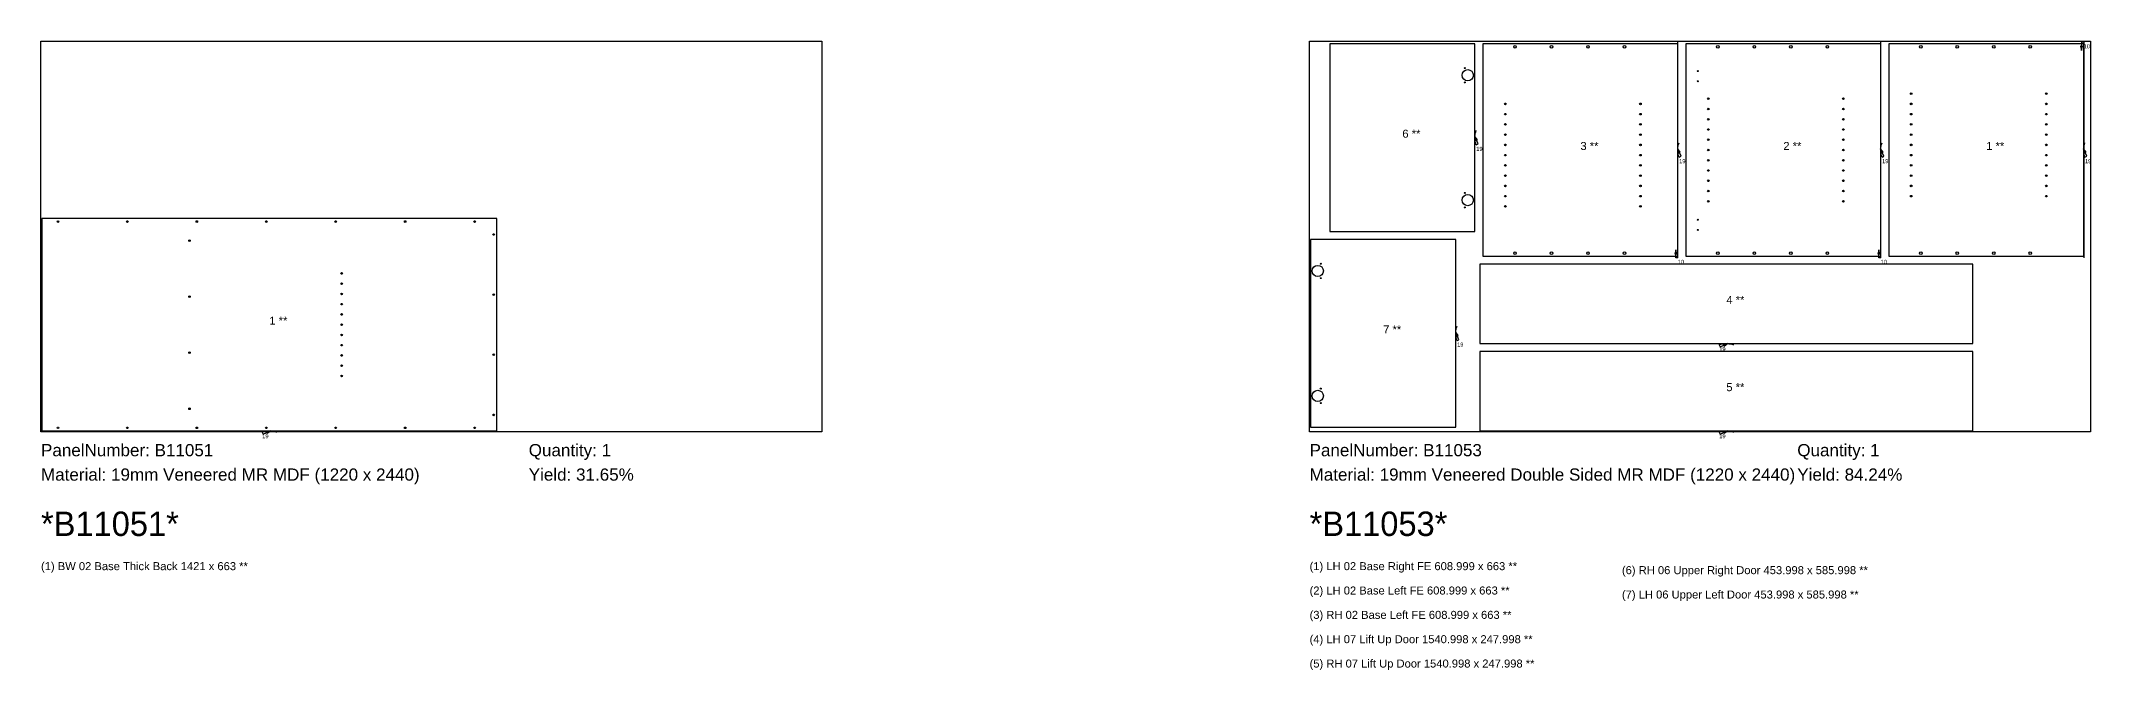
# Model space of a CAD drawing. Header units: inches. Extents: x -5 to 121280, y -1351 to 1225.
# Drawn here: x 99020 to 105426, y -743 to 1220 of the extents above; entities that cross this region are included whole.
import ezdxf

# ---------------------------------------------------------------- set-up
doc = ezdxf.new("R2010")
doc.units = ezdxf.units.IN
doc.header["$MEASUREMENT"] = 0
for name, color, linetype in [('BORDER_Z19P0RT1015', 7, 'Continuous'), ('NESTBORDER_Z19P0', 7, 'Continuous'), ('NESTTEXT', 1, 'Continuous'), ('PLINEDIRECTION', 6, 'Continuous'), ('ROUTE_Z10P0LT1016', 7, 'Continuous'), ('ROUTE_Z10P0RT1016', 7, 'Continuous'), ('VBORE_Z11P0', 3, 'Continuous'), ('VBORE_Z12P0', 3, 'Continuous'), ('VBORE_Z19P0', 3, 'Continuous'), ('VBORE_Z2P0', 3, 'Continuous')]:
    doc.layers.add(name, color=color, linetype=linetype)
doc.styles.add('BARCODE', font='3of9.TTF', dxfattribs={"height": 3})
doc.styles.get("Standard").update_dxf_attribs({"font": 'arial.ttf'})

msp = doc.modelspace()

# ---------------------------------------------------------------- linework, layer by layer
at = {"layer": 'BORDER_Z19P0RT1015', "color": 2}
for points in [[(103504.9, 896.1, -0.103855), (103500.9, 915.1), (103500.9, 1211.3), (103046.9, 1211.3), (103046.9, 625.3), (103500.9, 625.3), (103500.9, 921.5, -0.103855), (103504.9, 940.5)], [(104138.9, 857.6, -0.103855), (104134.9, 876.6), (104134.9, 1211.3), (103525.9, 1211.3), (103525.9, 548.3), (104134.9, 548.3), (104134.9, 883, -0.103855), (104138.9, 902)], [(104772.9, 857.6, -0.103855), (104768.9, 876.6), (104768.9, 1211.3), (104159.9, 1211.3), (104159.9, 548.3), (104768.9, 548.3), (104768.9, 883, -0.103855), (104772.9, 902)], [(105406.9, 857.6, -0.103855), (105402.9, 876.6), (105402.9, 1211.3), (104793.9, 1211.3), (104793.9, 548.3), (105402.9, 548.3), (105402.9, 883, -0.103855), (105406.9, 902)], [(99711.3, -1, -0.103855), (99730.3, 3), (100444, 3), (100444, 666), (99023, 666), (99023, 3), (99736.7, 3, -0.103855), (99755.7, -1)], [(103445, 285.1, -0.103855), (103441, 304.1), (103441, 600.3), (102987, 600.3), (102987, 14.3), (103441, 14.3), (103441, 310.5, -0.103855), (103445, 329.5)], [(104264.1, 271.5, -0.103855), (104283.1, 275.5), (105056.8, 275.5), (105056.8, 523.5), (103515.8, 523.5), (103515.8, 275.5), (104289.5, 275.5, -0.103855), (104308.5, 271.5)], [(104264.1, -1, -0.103855), (104283.1, 3), (105056.8, 3), (105056.8, 251), (103515.8, 251), (103515.8, 3), (104289.5, 3, -0.103855), (104308.5, -1)]]:
    msp.add_lwpolyline(points, format="xyb", dxfattribs=at)
at = {"layer": 'NESTBORDER_Z19P0', "color": 2}
for points in [[(99020, 0), (99020, 1220), (101460, 1220), (101460, 0)], [(102984, 0), (102984, 1220), (105424, 1220), (105424, 0)]]:
    msp.add_lwpolyline(points, close=True, dxfattribs=at)
at = {"layer": 'PLINEDIRECTION', "color": 6}
for points in [[(105402.9, 1216.3), (105396.5, 1216.3), (105396.5, 1190.9), (105399.7, 1203.6), (105393.3, 1203.6), (105396.5, 1190.9), (105398.1, 1203.6), (105394.9, 1203.6), (105396.5, 1190.9)], [(103504.9, 896.1), (103510.7, 898.6), (103500.5, 921.9), (103502.7, 909), (103508.5, 911.5), (103500.5, 921.9), (103504.1, 909.6), (103507, 910.9), (103500.5, 921.9)], [(104138.9, 857.6), (104144.7, 860.1), (104134.5, 883.4), (104136.7, 870.5), (104142.5, 873), (104134.5, 883.4), (104138.1, 871.1), (104141, 872.4), (104134.5, 883.4)], [(104772.9, 857.6), (104778.7, 860.1), (104768.5, 883.4), (104770.7, 870.5), (104776.5, 873), (104768.5, 883.4), (104772.1, 871.1), (104775, 872.4), (104768.5, 883.4)], [(105406.9, 857.6), (105412.7, 860.1), (105402.5, 883.4), (105404.7, 870.5), (105410.5, 873), (105402.5, 883.4), (105406.1, 871.1), (105409, 872.4), (105402.5, 883.4)], [(104134.9, 543.3), (104128.5, 543.3), (104128.5, 568.7), (104125.3, 556), (104131.7, 556), (104128.5, 568.7), (104126.9, 556), (104130.1, 556), (104128.5, 568.7)], [(104768.9, 543.3), (104762.5, 543.3), (104762.5, 568.7), (104759.3, 556), (104765.7, 556), (104762.5, 568.7), (104760.9, 556), (104764.1, 556), (104762.5, 568.7)], [(103445, 285.1), (103450.8, 287.6), (103440.6, 310.9), (103442.8, 298), (103448.6, 300.5), (103440.6, 310.9), (103444.3, 298.6), (103447.2, 299.9), (103440.6, 310.9)], [(104264.1, 271.5), (104266.6, 265.7), (104289.9, 275.9), (104277, 273.7), (104279.5, 267.9), (104289.9, 275.9), (104277.6, 272.3), (104278.9, 269.4), (104289.9, 275.9)], [(99711.3, -1), (99713.8, -6.8), (99737.1, 3.4), (99724.2, 1.2), (99726.7, -4.6), (99737.1, 3.4), (99724.8, -0.3), (99726.1, -3.2), (99737.1, 3.4)], [(104264.1, -1), (104266.6, -6.8), (104289.9, 3.4), (104277, 1.2), (104279.5, -4.6), (104289.9, 3.4), (104277.6, -0.3), (104278.9, -3.2), (104289.9, 3.4)]]:
    msp.add_lwpolyline(points, dxfattribs=at)
at = {"layer": 'ROUTE_Z10P0LT1016', "color": 3}
for points in [[(104134.9, 543.3), (104134.9, 1216.3)], [(104768.9, 543.3), (104768.9, 1216.3)]]:
    msp.add_lwpolyline(points, dxfattribs=at)
at = {"layer": 'ROUTE_Z10P0RT1016', "color": 3}
msp.add_lwpolyline([(105402.9, 1216.3), (105402.9, 543.3)], dxfattribs=at)
at = {"layer": 'VBORE_Z11P0', "color": 3}
for centre in [(103595.9, 1023.8), (104017.9, 1023.8), (104229.9, 1039.8), (104651.9, 1039.8), (104863.9, 1055.8), (104863.9, 1023.8), (105285.9, 1055.8), (105285.9, 1023.8), (103595.9, 991.8), (103595.9, 959.8), (104017.9, 991.8), (104017.9, 959.8), (104229.9, 1007.8), (104229.9, 975.8), (104651.9, 1007.8), (104651.9, 975.8), (104863.9, 991.8), (104863.9, 959.8), (105285.9, 991.8), (105285.9, 959.8), (103595.9, 927.8), (103595.9, 895.8), (104017.9, 927.8), (104017.9, 895.8), (104229.9, 943.8), (104229.9, 911.8), (104651.9, 943.8), (104651.9, 911.8), (104863.9, 927.8), (104863.9, 895.8), (105285.9, 927.8), (105285.9, 895.8), (103595.9, 863.8), (103595.9, 831.8), (104017.9, 863.8), (104017.9, 831.8), (104229.9, 879.8), (104229.9, 847.8), (104651.9, 879.8), (104651.9, 847.8), (104863.9, 863.8), (104863.9, 831.8), (105285.9, 863.8), (105285.9, 831.8), (103595.9, 799.8), (103595.9, 767.8), (104017.9, 799.8), (104017.9, 767.8), (104229.9, 815.8), (104229.9, 783.8), (104651.9, 815.8), (104651.9, 783.8), (104863.9, 799.8), (104863.9, 767.8), (105285.9, 799.8), (105285.9, 767.8), (103595.9, 735.8), (103595.9, 703.8), (104017.9, 735.8), (104017.9, 703.8), (104229.9, 751.8), (104229.9, 719.8), (104651.9, 751.8), (104651.9, 719.8), (104863.9, 735.8), (105285.9, 735.8), (99959.3, 494.5), (99959.3, 494.5), (99959.3, 462.5), (99959.3, 462.5), (99959.3, 430.5), (99959.3, 430.5), (99959.3, 398.5), (99959.3, 398.5), (99959.3, 366.5), (99959.3, 366.5), (99959.3, 334.5), (99959.3, 334.5), (99959.3, 302.5), (99959.3, 302.5), (99959.3, 270.5), (99959.3, 270.5), (99959.3, 238.5), (99959.3, 238.5), (99959.3, 206.5), (99959.3, 206.5), (99959.3, 174.5), (99959.3, 174.5)]:
    msp.add_circle(centre, 2.5, dxfattribs=at)
at = {"layer": 'VBORE_Z12P0', "color": 3}
for centre in [(103625.9, 1201.8), (103739.9, 1201.8), (103853.9, 1201.8), (103967.9, 1201.8), (104259.9, 1201.8), (104373.9, 1201.8), (104487.9, 1201.8), (104601.9, 1201.8), (104893.9, 1201.8), (105007.9, 1201.8), (105121.9, 1201.8), (105235.9, 1201.8), (103625.9, 557.8), (103739.9, 557.8), (103853.9, 557.8), (103967.9, 557.8), (104259.9, 557.8), (104373.9, 557.8), (104487.9, 557.8), (104601.9, 557.8), (104893.9, 557.8), (105007.9, 557.8), (105121.9, 557.8), (105235.9, 557.8)]:
    msp.add_circle(centre, 4, dxfattribs=at)
at = {"layer": 'VBORE_Z19P0', "color": 3}
for centre in [(99073, 656.5), (99290, 656.5), (99507, 656.5), (99724, 656.5), (99941, 656.5), (100158, 656.5), (100375, 656.5), (99484, 597), (100434.5, 616), (99484, 422), (100434.5, 428.3), (99484, 247), (100434.5, 240.7), (99484, 72), (99073, 12.5), (99290, 12.5), (99507, 12.5), (99724, 12.5), (99941, 12.5), (100158, 12.5), (100375, 12.5), (100434.5, 53)]:
    msp.add_circle(centre, 2.5, dxfattribs=at)
at = {"layer": 'VBORE_Z2P0', "color": 3}
for centre, radius in [((103478.4, 1113.3), 17.5), ((103468.9, 1135.8), 1.5), ((103468.9, 1090.8), 1.5), ((104196.9, 1126.3), 1.5), ((104196.9, 1094.3), 1.5), ((103478.4, 723.3), 17.5), ((103468.9, 745.8), 1.5), ((103468.9, 700.8), 1.5), ((104196.9, 662.3), 1.5), ((104196.9, 630.3), 1.5), ((103009.5, 502.3), 17.5), ((103019, 524.8), 1.5), ((103019, 479.8), 1.5), ((103009.5, 112.3), 17.5), ((103019, 134.8), 1.5), ((103019, 89.8), 1.5)]:
    msp.add_circle(centre, radius, dxfattribs=at)

# ---------------------------------------------------------------- texts
at = {"layer": 'NESTTEXT', "color": 1}
for s, height, p in [('6 **', 25, (103273.9, 918.3)), ('3 **', 25, (103830.4, 879.8)), ('2 **', 25, (104464.4, 879.8)), ('1 **', 25, (105098.4, 879.8)), ('4 **', 25, (104286.3, 399.5)), ('1 **', 25, (99733.5, 334.5)), ('7 **', 25, (103214, 307.3)), ('5 **', 25, (104286.3, 127)), ('PanelNumber: B11051', 38.1, (99020, -76.2)), ('Quantity: 1', 38.1, (100544, -76.2)), ('PanelNumber: B11053', 38.1, (102984, -76.2)), ('Quantity: 1', 38.1, (104508, -76.2)), ('Material: 19mm Veneered MR MDF (1220 x 2440)', 38.1, (99020, -152.4)), ('Yield: 31.65%', 38.1, (100544, -152.4)), ('Material: 19mm Veneered Double Sided MR MDF (1220 x 2440)', 38.1, (102984, -152.4)), ('Yield: 84.24%', 38.1, (104508, -152.4)), ('(1) BW 02 Base Thick Back 1421 x 663 **', 25, (99020, -431.8)), ('(1) LH 02 Base Right FE 608.999 x 663 **', 25, (102984, -431.8)), ('(6) RH 06 Upper Right Door 453.998 x 585.998 **', 25, (103960, -444.3)), ('(2) LH 02 Base Left FE 608.999 x 663 **', 25, (102984, -507.8)), ('(7) LH 06 Upper Left Door 453.998 x 585.998 **', 25, (103960, -520.3)), ('(3) RH 02 Base Left FE 608.999 x 663 **', 25, (102984, -583.8)), ('(4) LH 07 Lift Up Door 1540.998 x 247.998 **', 25, (102984, -659.8)), ('(5) RH 07 Lift Up Door 1540.998 x 247.998 **', 25, (102984, -735.8))]:
    msp.add_text(s, height=height, dxfattribs=at).set_placement(p)
at = {"layer": 'NESTTEXT', "color": 1, "style": 'BARCODE'}
for s, p in [('*B11051*', (99020, -325.1)), ('*B11053*', (102984, -325.1))]:
    msp.add_text(s, height=76.2, dxfattribs=at).set_placement(p)
at = {"layer": 'PLINEDIRECTION', "color": 6}
for s, p in [('10', (105402.9, 1197.3)), ('19', (103504.9, 877.1)), ('19', (104138.9, 838.6)), ('19', (104772.9, 838.6)), ('19', (105406.9, 838.6)), ('10', (104134.9, 524.3)), ('10', (104768.9, 524.3)), ('19', (103445, 266.1)), ('19', (104264.1, 252.5)), ('19', (99711.3, -20)), ('19', (104264.1, -20))]:
    msp.add_text(s, height=12.7, dxfattribs=at).set_placement(p)

doc.saveas('drawing.dxf')
